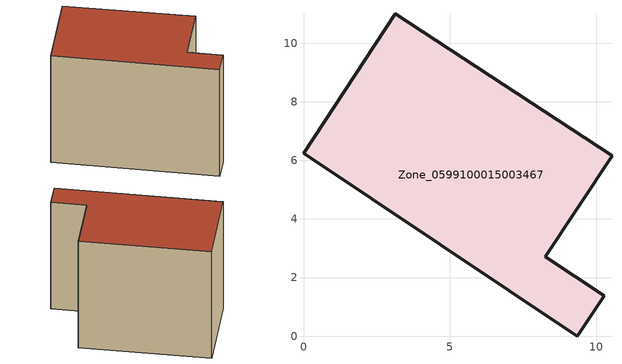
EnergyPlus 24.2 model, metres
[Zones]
Zone_0599100015003467
 floor ground (C_G): 0,6.24 3.13,11 10.54,6.16 8.26,2.71 10.27,1.38 9.36,0 z0.85
 wall outside (C_F): 9.36,0 10.27,1.38 8.26,2.71 10.54,6.16 3.13,11 0,6.24 9.36,0 z0.85:9.44
 roof outside (C_R): 3.13,11 0,6.24 9.36,0 10.27,1.38 8.26,2.71 10.54,6.16 z9.44
[BUILDING]
Pand.0599100015003467: North Axis=0; Terrain=City; Loads Convergence Tolerance Value=0.04; Temperature Convergence Tolerance Value=0.4; Solar Distribution=FullExterior; Maximum Number of Warmup Days=25; Minimum Number of Warmup Days=1
[Site:Location]
Rotterdam.The.Hague.AP_ZH_NLD Design_Conditions: Latitude=51.96; Longitude=4.45; Time Zone=1; Elevation=-4.5
[SITE:GROUNDTEMPERATURE:BUILDINGSURFACE]
18, 18, 18, 18, 18, 18, 18, 18, 18, 18, 18, 18
[MATERIAL] Thermal Absorptance=0.9; Solar Absorptance=0.7; Visible Absorptance=0.7
Name | Roughness | Thickness | Conductivity | Density | Specific Heat
G.TI.1965-1974 | MediumSmooth | 0.15 | 0.882353 | 540 | 1210
F.TI.1965-1974 | Rough | 0.3 | 0.697674 | 1920 | 840
R.TI.1965-1974 | MediumRough | 0.2 | 0.232558 | 1500 | 1000
[CONSTRUCTION]
C_G: G.TI.1965-1974
C_F: F.TI.1965-1974
C_R: R.TI.1965-1974
[ZONE]
Zone_0599100015003467: Type=1; Multiplier=1; Ceiling Height=Autocalculate; Volume=Autocalculate; Floor Area=autocalculate; Part of Total Floor Area=Yes
[ZONEINFILTRATION:DESIGNFLOWRATE]
Infil_Zone_0599100015003467: Zone or ZoneList or Space or SpaceList=Zone_0599100015003467; Schedule=AlwaysOn; Design Flow Rate Calculation Method=Flow/Area; Flow Rate per Floor Area=0.003; Constant Term Coefficient=1; Temperature Term Coefficient=0; Velocity Term Coefficient=0; Velocity Squared Term Coefficient=0
[HVACTEMPLATE:ZONE:IDEALLOADSAIRSYSTEM]
Zone_0599100015003467: Maximum Heating Supply Air Temperature=50; Minimum Cooling Supply Air Temperature=13; Maximum Heating Supply Air Humidity Ratio=0.0156; Minimum Cooling Supply Air Humidity Ratio=0.0077; Heating Limit=NoLimit; Cooling Limit=NoLimit; Dehumidification Control Type=ConstantSensibleHeatRatio; Cooling Sensible Heat Ratio=0.7; Dehumidification Setpoint=60; Humidification Control Type=None; Humidification Setpoint=30; Outdoor Air Method=None; Outdoor Air Flow Rate per Person=0.00944; Outdoor Air Flow Rate per Zone Floor Area=0; Outdoor Air Flow Rate per Zone=0; Demand Controlled Ventilation Type=None; Outdoor Air Economizer Type=NoEconomizer; Heat Recovery Type=None; Sensible Heat Recovery Effectiveness=0.7; Latent Heat Recovery Effectiveness=0.65
[ZONECONTROL:THERMOSTAT]
ThermostatControl_Zone_0599100015003467: Zone or ZoneList=Zone_0599100015003467; Control Type Schedule=DualSetpointControlType; Control 1=Thermostat_Zone_0599100015003467; Temperature Difference Between Cutout And Setpoint=0
[THERMOSTATSETPOINT:DUALSETPOINT]
Thermostat_Zone_0599100015003467: Heating Setpoint Temperature Schedule=HeatingSetpoint_Zone_0599100015003467; Cooling Setpoint Temperature Schedule=CoolingSetpoint_Zone_0599100015003467
[SCHEDULE:COMPACT]
HeatingSetpoint_Zone_0599100015003467: Through: 12/31, For: AllDays, Until: 24:00, 21
CoolingSetpoint_Zone_0599100015003467: Through: 12/31, For: AllDays, Until: 24:00, 24
DualSetpointControlType: Through: 12/31, For: AllDays, Until: 24:00, 4
AlwaysOn: Through: 12/31, For: AllDays, Until: 24:00, 1
